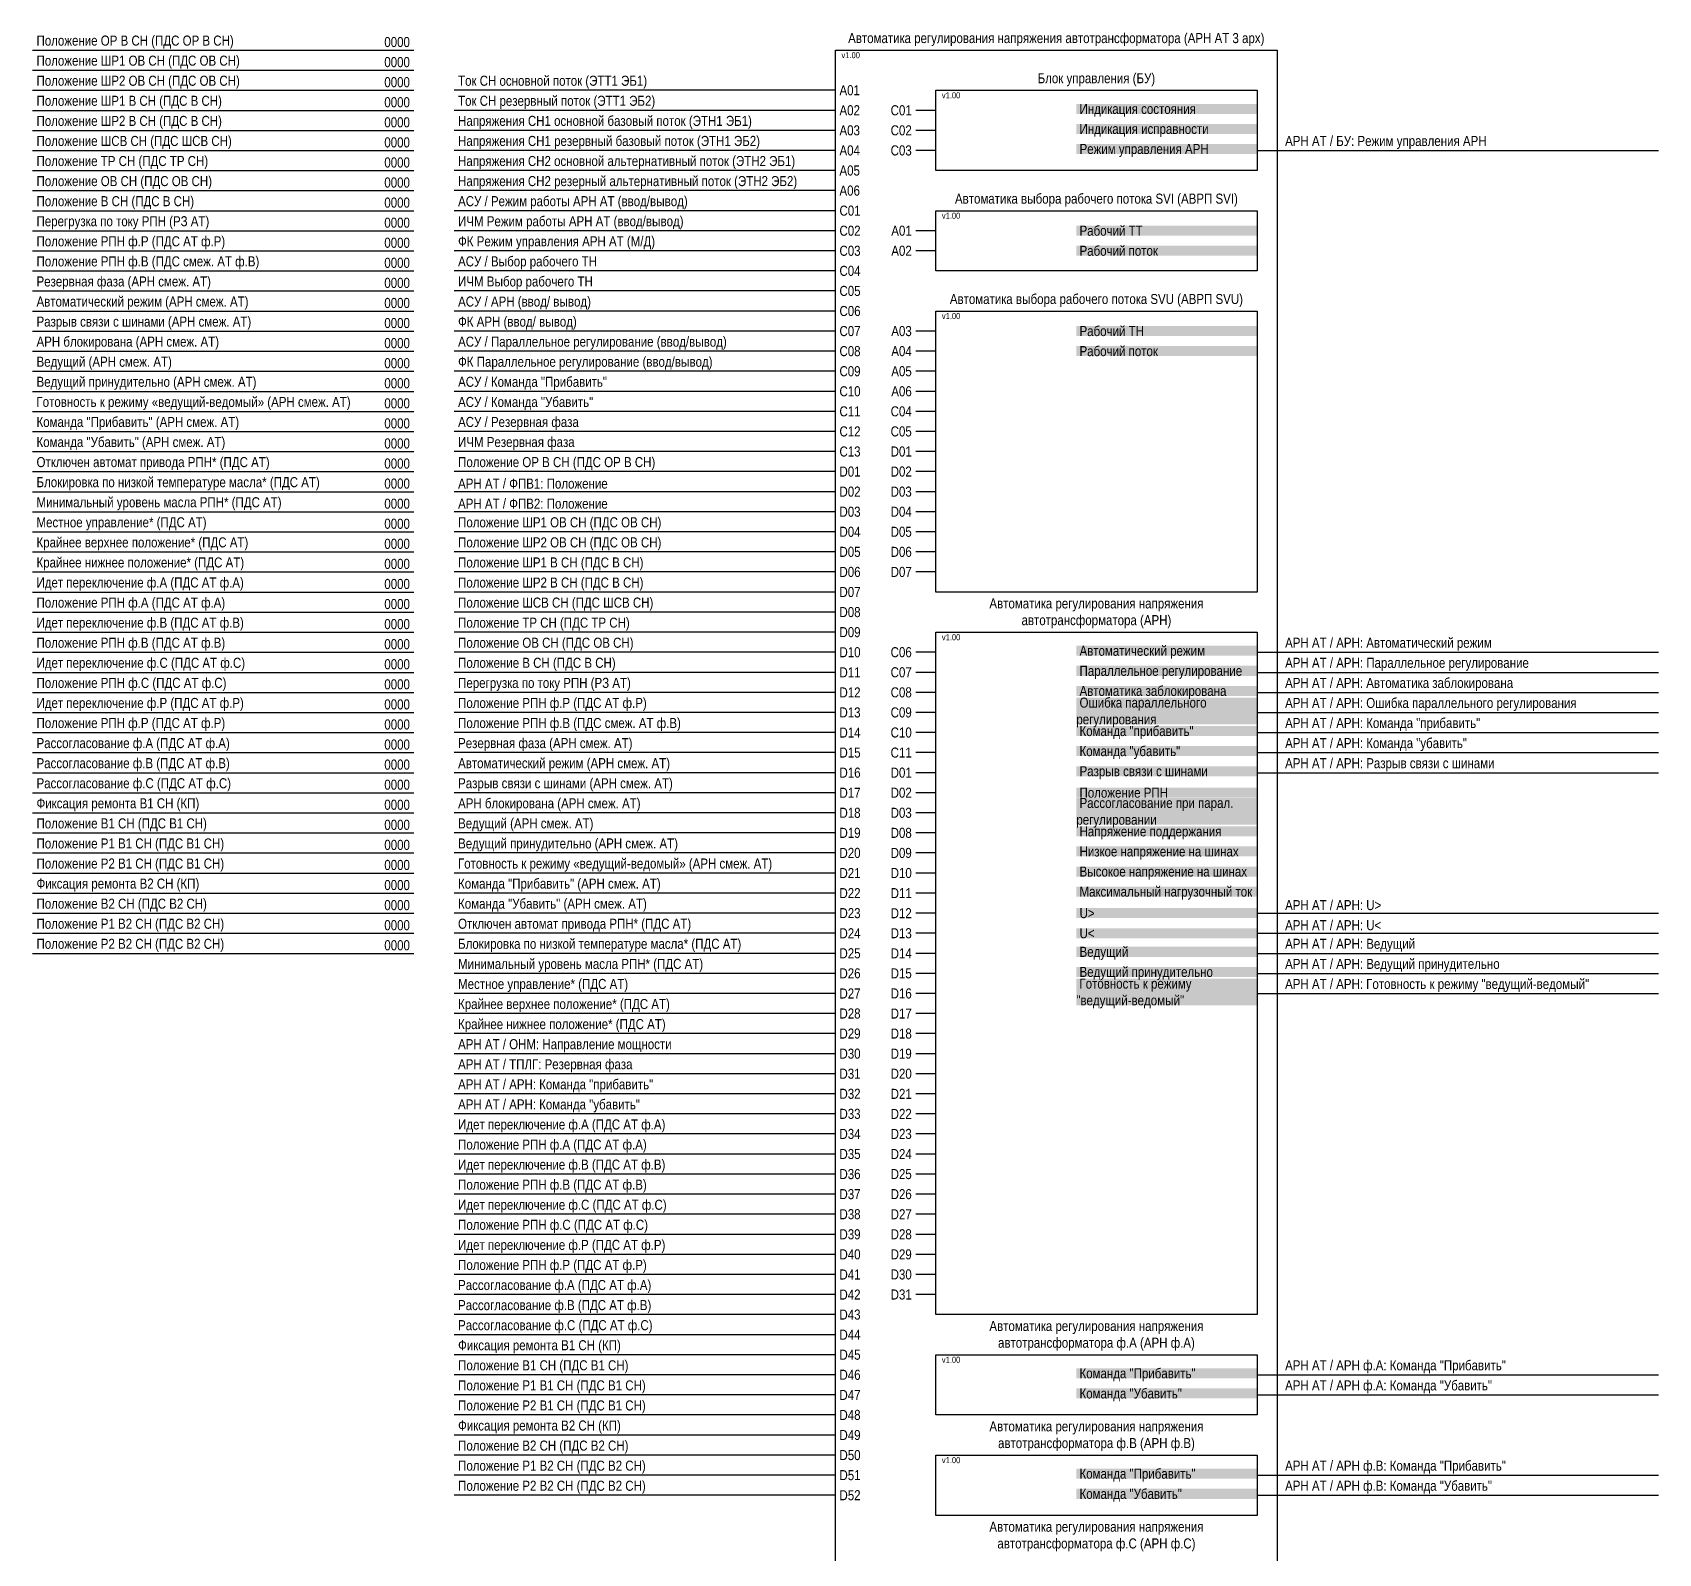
# Model space of a CAD drawing. Header units: millimetres. Extents: x -700 to 205, y -750 to 4.
# Drawn here: x -200 to 205, y -374.5 to 4.4 of the extents above; entities that cross this region are included whole.
import ezdxf

# ---------------------------------------------------------------- set-up
doc = ezdxf.new("R2010")
doc.units = ezdxf.units.MM
for name, color, linetype, lineweight in [('GOOSE', 224, 'Continuous', 30), ('MMS', 190, 'Continuous', 30), ('Вход-Аналоги', 5, 'Continuous', 30), ('Линии связи', 75, 'Continuous', 30), ('Основная', 7, 'Continuous', 30), ('Сигналы внутр.', 13, 'Continuous', 30), ('Сигнатура', 153, 'Continuous', 30)]:
    doc.layers.add(name, color=color, linetype=linetype, lineweight=lineweight)
doc.layers.add('Облако', color=1, linetype='Continuous', lineweight=50, plot=False)
doc.styles.add('Narrow', font='ARIALN.TTF')

msp = doc.modelspace()

# ---------------------------------------------------------------- linework, layer by layer
at = {"layer": 'Линии связи'}
for p, q in [((-200, 0), (-105, 0)), ((-200, -5), (-105, -5)), ((-200, -10), (-105, -10)), ((0, -10), (-95, -10)), ((-200, -15), (-105, -15)), ((0, -15), (-95, -15)), ((25, -15), (20, -15)), ((-200, -20), (-105, -20)), ((0, -20), (-95, -20)), ((25, -20), (20, -20)), ((-200, -25), (-105, -25)), ((0, -25), (-95, -25)), ((25, -25), (20, -25)), ((105, -25), (205, -25)), ((-200, -30), (-105, -30)), ((0, -30), (-95, -30)), ((-200, -35), (-105, -35)), ((0, -35), (-95, -35)), ((-200, -40), (-105, -40)), ((0, -40), (-95, -40)), ((-200, -45), (-105, -45)), ((0, -45), (-95, -45)), ((25, -45), (20, -45)), ((-200, -50), (-105, -50)), ((0, -50), (-95, -50)), ((25, -50), (20, -50)), ((-200, -55), (-105, -55)), ((0, -55), (-95, -55)), ((-200, -60), (-105, -60)), ((0, -60), (-95, -60)), ((-200, -65), (-105, -65)), ((0, -65), (-95, -65)), ((-200, -70), (-105, -70)), ((0, -70), (-95, -70)), ((25, -70), (20, -70)), ((-200, -75), (-105, -75)), ((0, -75), (-95, -75)), ((25, -75), (20, -75)), ((-200, -80), (-105, -80)), ((0, -80), (-95, -80)), ((25, -80), (20, -80)), ((-200, -85), (-105, -85)), ((0, -85), (-95, -85)), ((25, -85), (20, -85)), ((-200, -90), (-105, -90)), ((0, -90), (-95, -90)), ((25, -90), (20, -90)), ((-200, -95), (-105, -95)), ((0, -95), (-95, -95)), ((25, -95), (20, -95)), ((-200, -100), (-105, -100)), ((0, -100), (-95, -100)), ((25, -100), (20, -100)), ((-200, -105), (-105, -105)), ((0, -105), (-95, -105)), ((25, -105), (20, -105)), ((-200, -110), (-105, -110)), ((0, -110), (-95, -110)), ((25, -110), (20, -110)), ((-200, -115), (-105, -115)), ((0, -115), (-95, -115)), ((25, -115), (20, -115)), ((-200, -120), (-105, -120)), ((0, -120), (-95, -120)), ((25, -120), (20, -120)), ((-200, -125), (-105, -125)), ((0, -125), (-95, -125)), ((25, -125), (20, -125)), ((-200, -130), (-105, -130)), ((0, -130), (-95, -130)), ((25, -130), (20, -130)), ((-200, -135), (-105, -135)), ((0, -135), (-95, -135)), ((-200, -140), (-105, -140)), ((0, -140), (-95, -140)), ((-200, -145), (-105, -145)), ((0, -145), (-95, -145)), ((-200, -150), (-105, -150)), ((0, -150), (-95, -150)), ((25, -150), (20, -150)), ((105, -150), (205, -150)), ((-200, -155), (-105, -155)), ((0, -155), (-95, -155)), ((25, -155), (20, -155)), ((105, -155), (205, -155)), ((-200, -160), (-105, -160)), ((0, -160), (-95, -160)), ((25, -160), (20, -160)), ((105, -160), (205, -160)), ((-200, -165), (-105, -165)), ((0, -165), (-95, -165)), ((25, -165), (20, -165)), ((105, -165), (205, -165)), ((-200, -170), (-105, -170)), ((0, -170), (-95, -170)), ((25, -170), (20, -170)), ((105, -170), (205, -170)), ((-200, -175), (-105, -175)), ((0, -175), (-95, -175)), ((25, -175), (20, -175)), ((105, -175), (205, -175)), ((-200, -180), (-105, -180)), ((0, -180), (-95, -180)), ((25, -180), (20, -180)), ((105, -180), (205, -180)), ((-200, -185), (-105, -185)), ((0, -185), (-95, -185)), ((25, -185), (20, -185)), ((-200, -190), (-105, -190)), ((0, -190), (-95, -190)), ((25, -190), (20, -190)), ((-200, -195), (-105, -195)), ((0, -195), (-95, -195)), ((25, -195), (20, -195)), ((-200, -200), (-105, -200)), ((0, -200), (-95, -200)), ((25, -200), (20, -200)), ((-200, -205), (-105, -205)), ((0, -205), (-95, -205)), ((25, -205), (20, -205)), ((-200, -210), (-105, -210)), ((0, -210), (-95, -210)), ((25, -210), (20, -210)), ((-200, -215), (-105, -215)), ((0, -215), (-95, -215)), ((25, -215), (20, -215)), ((105, -215), (205, -215)), ((-200, -220), (-105, -220)), ((0, -220), (-95, -220)), ((25, -220), (20, -220)), ((105, -220), (205, -220)), ((-200, -225), (-105, -225)), ((0, -225), (-95, -225)), ((25, -225), (20, -225)), ((105, -225), (205, -225)), ((0, -230), (-95, -230)), ((25, -230), (20, -230)), ((105, -230), (205, -230)), ((0, -235), (-95, -235)), ((25, -235), (20, -235)), ((105, -235), (205, -235)), ((0, -240), (-95, -240)), ((25, -240), (20, -240)), ((0, -245), (-95, -245)), ((25, -245), (20, -245)), ((0, -250), (-95, -250)), ((25, -250), (20, -250)), ((0, -255), (-95, -255)), ((25, -255), (20, -255)), ((0, -260), (-95, -260)), ((25, -260), (20, -260)), ((0, -265), (-95, -265)), ((25, -265), (20, -265)), ((0, -270), (-95, -270)), ((25, -270), (20, -270)), ((0, -275), (-95, -275)), ((25, -275), (20, -275)), ((0, -280), (-95, -280)), ((25, -280), (20, -280)), ((0, -285), (-95, -285)), ((25, -285), (20, -285)), ((0, -290), (-95, -290)), ((25, -290), (20, -290)), ((0, -295), (-95, -295)), ((25, -295), (20, -295)), ((0, -300), (-95, -300)), ((25, -300), (20, -300)), ((0, -305), (-95, -305)), ((25, -305), (20, -305)), ((0, -310), (-95, -310)), ((25, -310), (20, -310)), ((0, -315), (-95, -315)), ((0, -320), (-95, -320)), ((0, -325), (-95, -325)), ((0, -330), (-95, -330)), ((105, -330), (205, -330)), ((0, -335), (-95, -335)), ((105, -335), (205, -335)), ((0, -340), (-95, -340)), ((0, -345), (-95, -345)), ((0, -350), (-95, -350)), ((0, -355), (-95, -355)), ((105, -355), (205, -355)), ((0, -360), (-95, -360)), ((105, -360), (205, -360))]:
    msp.add_line(p, q, dxfattribs=at)
at = {"layer": 'Основная'}
for points in [[(0, 0), (110, 0), (110, -750), (0, -750), (0, 0)], [(25, -10), (105, -10), (105, -30), (25, -30), (25, -10)], [(25, -40), (105, -40), (105, -55), (25, -55), (25, -40)], [(25, -65), (105, -65), (105, -135), (25, -135), (25, -65)], [(25, -145), (105, -145), (105, -315), (25, -315), (25, -145)], [(25, -325), (105, -325), (105, -340), (25, -340), (25, -325)], [(25, -350), (105, -350), (105, -365), (25, -365), (25, -350)]]:
    msp.add_lwpolyline(points, close=True, dxfattribs=at)

# ---------------------------------------------------------------- texts
at = {"layer": 'GOOSE', "char_height": 2.5, "width": 92, "attachment_point": 4, "style": 'Narrow'}
for s, insert in [('Положение ОР В СН (ПДС ОР В СН)', (-199, 2)), ('Положение ШР1 ОВ СН (ПДС ОВ СН)', (-199, -3)), ('Положение ШР2 ОВ СН (ПДС ОВ СН)', (-199, -8)), ('Положение ШР1 В СН (ПДС В СН)', (-199, -13)), ('Положение ШР2 В СН (ПДС В СН)', (-199, -18)), ('Положение ШСВ СН (ПДС ШСВ СН)', (-199, -23)), ('Положение ТР СН (ПДС ТР СН)', (-199, -28)), ('Положение ОВ СН (ПДС ОВ СН)', (-199, -33)), ('Положение В СН (ПДС В СН)', (-199, -38)), ('Перегрузка по току РПН (РЗ АТ)', (-199, -43)), ('Положение РПН ф.Р (ПДС АТ ф.Р)', (-199, -48)), ('Положение РПН ф.В (ПДС смеж. АТ ф.В)', (-199, -53)), ('Резервная фаза (АРН смеж. АТ)', (-199, -58)), ('Автоматический режим (АРН смеж. АТ)', (-199, -63)), ('Разрыв связи с шинами (АРН смеж. АТ)', (-199, -68)), ('АРН блокирована (АРН смеж. АТ)', (-199, -73)), ('Ведущий (АРН смеж. АТ)', (-199, -78)), ('Ведущий принудительно (АРН смеж. АТ)', (-199, -83)), ('Готовность к режиму «ведущий-ведомый» (АРН смеж. АТ)', (-199, -88)), ('Команда "Прибавить" (АРН смеж. АТ)', (-199, -93)), ('Команда "Убавить" (АРН смеж. АТ)', (-199, -98)), ('Отключен автомат привода РПН* (ПДС АТ)', (-199, -103)), ('Положение ОР В СН (ПДС ОР В СН)', (-94, -103)), ('Блокировка по низкой температуре масла* (ПДС АТ)', (-199, -108)), ('Минимальный уровень масла РПН* (ПДС АТ)', (-199, -113)), ('Местное управление* (ПДС АТ)', (-199, -118)), ('Положение ШР1 ОВ СН (ПДС ОВ СН)', (-94, -118)), ('Крайнее верхнее положение* (ПДС АТ)', (-199, -123)), ('Положение ШР2 ОВ СН (ПДС ОВ СН)', (-94, -123)), ('Крайнее нижнее положение* (ПДС АТ)', (-199, -128)), ('Положение ШР1 В СН (ПДС В СН)', (-94, -128)), ('Идет переключение ф.А (ПДС АТ ф.А)', (-199, -133)), ('Положение ШР2 В СН (ПДС В СН)', (-94, -133)), ('Положение РПН ф.А (ПДС АТ ф.А)', (-199, -138)), ('Положение ШСВ СН (ПДС ШСВ СН)', (-94, -138)), ('Идет переключение ф.В (ПДС АТ ф.В)', (-199, -143)), ('Положение ТР СН (ПДС ТР СН)', (-94, -143)), ('Положение РПН ф.В (ПДС АТ ф.В)', (-199, -148)), ('Положение ОВ СН (ПДС ОВ СН)', (-94, -148)), ('Идет переключение ф.С (ПДС АТ ф.С)', (-199, -153)), ('Положение В СН (ПДС В СН)', (-94, -153)), ('Положение РПН ф.С (ПДС АТ ф.С)', (-199, -158)), ('Перегрузка по току РПН (РЗ АТ)', (-94, -158)), ('Идет переключение ф.Р (ПДС АТ ф.Р)', (-199, -163)), ('Положение РПН ф.Р (ПДС АТ ф.Р)', (-94, -163)), ('Положение РПН ф.Р (ПДС АТ ф.Р)', (-199, -168)), ('Положение РПН ф.В (ПДС смеж. АТ ф.В)', (-94, -168)), ('Рассогласование ф.А (ПДС АТ ф.А)', (-199, -173)), ('Резервная фаза (АРН смеж. АТ)', (-94, -173)), ('Рассогласование ф.В (ПДС АТ ф.В)', (-199, -178)), ('Автоматический режим (АРН смеж. АТ)', (-94, -178)), ('Рассогласование ф.С (ПДС АТ ф.С)', (-199, -183)), ('Разрыв связи с шинами (АРН смеж. АТ)', (-94, -183)), ('Фиксация ремонта В1 СН (КП)', (-199, -188)), ('АРН блокирована (АРН смеж. АТ)', (-94, -188)), ('Положение В1 СН (ПДС В1 СН)', (-199, -193)), ('Ведущий (АРН смеж. АТ)', (-94, -193)), ('Положение Р1 В1 СН (ПДС В1 СН)', (-199, -198)), ('Ведущий принудительно (АРН смеж. АТ)', (-94, -198)), ('Положение Р2 В1 СН (ПДС В1 СН)', (-199, -203)), ('Готовность к режиму «ведущий-ведомый» (АРН смеж. АТ)', (-94, -203)), ('Фиксация ремонта В2 СН (КП)', (-199, -208)), ('Команда "Прибавить" (АРН смеж. АТ)', (-94, -208)), ('Положение В2 СН (ПДС В2 СН)', (-199, -213)), ('Команда "Убавить" (АРН смеж. АТ)', (-94, -213)), ('Положение Р1 В2 СН (ПДС В2 СН)', (-199, -218)), ('Отключен автомат привода РПН* (ПДС АТ)', (-94, -218)), ('Положение Р2 В2 СН (ПДС В2 СН)', (-199, -223)), ('Блокировка по низкой температуре масла* (ПДС АТ)', (-94, -223)), ('Минимальный уровень масла РПН* (ПДС АТ)', (-94, -228)), ('Местное управление* (ПДС АТ)', (-94, -233)), ('Крайнее верхнее положение* (ПДС АТ)', (-94, -238)), ('Крайнее нижнее положение* (ПДС АТ)', (-94, -243)), ('Идет переключение ф.А (ПДС АТ ф.А)', (-94, -268)), ('Положение РПН ф.А (ПДС АТ ф.А)', (-94, -273)), ('Идет переключение ф.В (ПДС АТ ф.В)', (-94, -278)), ('Положение РПН ф.В (ПДС АТ ф.В)', (-94, -283)), ('Идет переключение ф.С (ПДС АТ ф.С)', (-94, -288)), ('Положение РПН ф.С (ПДС АТ ф.С)', (-94, -293)), ('Идет переключение ф.Р (ПДС АТ ф.Р)', (-94, -298)), ('Положение РПН ф.Р (ПДС АТ ф.Р)', (-94, -303)), ('Рассогласование ф.А (ПДС АТ ф.А)', (-94, -308)), ('Рассогласование ф.В (ПДС АТ ф.В)', (-94, -313)), ('Рассогласование ф.С (ПДС АТ ф.С)', (-94, -318)), ('Фиксация ремонта В1 СН (КП)', (-94, -323)), ('Положение В1 СН (ПДС В1 СН)', (-94, -328)), ('Положение Р1 В1 СН (ПДС В1 СН)', (-94, -333)), ('Положение Р2 В1 СН (ПДС В1 СН)', (-94, -338)), ('Фиксация ремонта В2 СН (КП)', (-94, -343)), ('Положение В2 СН (ПДС В2 СН)', (-94, -348)), ('Положение Р1 В2 СН (ПДС В2 СН)', (-94, -353)), ('Положение Р2 В2 СН (ПДС В2 СН)', (-94, -358))]:
    msp.add_mtext(s, dxfattribs=dict(at, insert=insert))
at = {"layer": 'MMS', "char_height": 2.5, "width": 92, "attachment_point": 4, "style": 'Narrow'}
for s, insert in [('АСУ / Режим работы АРН АТ (ввод/вывод)', (-94, -38)), ('ИЧМ Режим работы АРН АТ (ввод/вывод)', (-94, -43)), ('ФК Режим управления АРН АТ (М/Д)', (-94, -48)), ('АСУ / Выбор рабочего ТН', (-94, -53)), ('ИЧМ Выбор рабочего ТН', (-94, -58)), ('АСУ / АРН (ввод/ вывод)', (-94, -63)), ('ФК АРН (ввод/ вывод)', (-94, -68)), ('АСУ / Параллельное регулирование (ввод/вывод)', (-94, -73)), ('ФК Параллельное регулирование (ввод/вывод)', (-94, -78)), ('АСУ / Команда "Прибавить"', (-94, -83)), ('АСУ / Команда "Убавить"', (-94, -88)), ('АСУ / Резервная фаза', (-94, -93)), ('ИЧМ Резервная фаза', (-94, -98))]:
    msp.add_mtext(s, dxfattribs=dict(at, insert=insert))
at = {"layer": 'Вход-Аналоги', "char_height": 2.5, "width": 92, "attachment_point": 4, "style": 'Narrow'}
for s, insert in [('Ток СН основной поток (ЭТТ1 ЭБ1)', (-94, -8)), ('Ток СН резервный поток (ЭТТ1 ЭБ2)', (-94, -13)), ('Напряжения СН1 основной базовый поток (ЭТН1 ЭБ1)', (-94, -18)), ('Напряжения СН1 резервный базовый поток (ЭТН1 ЭБ2)', (-94, -23)), ('Напряжения СН2 основной альтернативный поток (ЭТН2 ЭБ1)', (-94, -28)), ('Напряжения СН2 резерный альтернативный поток (ЭТН2 ЭБ2)', (-94, -33))]:
    msp.add_mtext(s, dxfattribs=dict(at, insert=insert))
at = {"layer": 'Облако', "char_height": 1.5, "attachment_point": 1, "style": 'Narrow'}
for insert in [(1.5, -0.5), (26.5, -10.5), (26.5, -40.5), (26.5, -65.5), (26.5, -145.5), (26.5, -325.5), (26.5, -350.5)]:
    msp.add_mtext('v1.00', dxfattribs=dict(at, insert=insert))
at = {"layer": 'Основная', "char_height": 2.5, "style": 'Narrow'}
for s, insert, width, attachment_point in [('Автоматика регулирования напряжения автотрансформатора (АРН АТ 3 арх)', (55, 1), 110, 8), ('Блок управления (БУ)', (65, -9), 80, 8), ('A01', (1, -10), 50, 4), ('A02', (1, -15), 50, 4), ('C01', (19, -15), 50, 6), ('A03', (1, -20), 50, 4), ('C02', (19, -20), 50, 6), ('A04', (1, -25), 50, 4), ('C03', (19, -25), 50, 6), ('A05', (1, -30), 50, 4), ('A06', (1, -35), 50, 4), ('Автоматика выбора рабочего потока SVI (АВРП SVI)', (65, -39), 80, 8), ('C01', (1, -40), 50, 4), ('C02', (1, -45), 50, 4), ('A01', (19, -45), 50, 6), ('C03', (1, -50), 50, 4), ('A02', (19, -50), 50, 6), ('C04', (1, -55), 50, 4), ('C05', (1, -60), 50, 4), ('Автоматика выбора рабочего потока SVU (АВРП SVU)', (65, -64), 80, 8), ('C06', (1, -65), 50, 4), ('C07', (1, -70), 50, 4), ('A03', (19, -70), 50, 6), ('C08', (1, -75), 50, 4), ('A04', (19, -75), 50, 6), ('C09', (1, -80), 50, 4), ('A05', (19, -80), 50, 6), ('C10', (1, -85), 50, 4), ('A06', (19, -85), 50, 6), ('C11', (1, -90), 50, 4), ('C04', (19, -90), 50, 6), ('C12', (1, -95), 50, 4), ('C05', (19, -95), 50, 6), ('C13', (1, -100), 50, 4), ('D01', (19, -100), 50, 6), ('D01', (1, -105), 50, 4), ('D02', (19, -105), 50, 6), ('D02', (1, -110), 50, 4), ('D03', (19, -110), 50, 6), ('D03', (1, -115), 50, 4), ('D04', (19, -115), 50, 6), ('D04', (1, -120), 50, 4), ('D05', (19, -120), 50, 6), ('D05', (1, -125), 50, 4), ('D06', (19, -125), 50, 6), ('D06', (1, -130), 50, 4), ('D07', (19, -130), 50, 6), ('D07', (1, -135), 50, 4), ('Автоматика регулирования напряжения автотрансформатора (АРН)', (65, -144), 80, 8), ('D08', (1, -140), 50, 4), ('D09', (1, -145), 50, 4), ('D10', (1, -150), 50, 4), ('C06', (19, -150), 50, 6), ('D11', (1, -155), 50, 4), ('C07', (19, -155), 50, 6), ('D12', (1, -160), 50, 4), ('C08', (19, -160), 50, 6), ('D13', (1, -165), 50, 4), ('C09', (19, -165), 50, 6), ('D14', (1, -170), 50, 4), ('C10', (19, -170), 50, 6), ('D15', (1, -175), 50, 4), ('C11', (19, -175), 50, 6), ('D16', (1, -180), 50, 4), ('D01', (19, -180), 50, 6), ('D17', (1, -185), 50, 4), ('D02', (19, -185), 50, 6), ('D18', (1, -190), 50, 4), ('D03', (19, -190), 50, 6), ('D19', (1, -195), 50, 4), ('D08', (19, -195), 50, 6), ('D20', (1, -200), 50, 4), ('D09', (19, -200), 50, 6), ('D21', (1, -205), 50, 4), ('D10', (19, -205), 50, 6), ('D22', (1, -210), 50, 4), ('D11', (19, -210), 50, 6), ('D23', (1, -215), 50, 4), ('D12', (19, -215), 50, 6), ('D13', (19, -220), 50, 6), ('D24', (1, -220), 50, 4), ('D25', (1, -225), 50, 4), ('D14', (19, -225), 50, 6), ('D26', (1, -230), 50, 4), ('D15', (19, -230), 50, 6), ('D27', (1, -235), 50, 4), ('D16', (19, -235), 50, 6), ('D28', (1, -240), 50, 4), ('D17', (19, -240), 50, 6), ('D29', (1, -245), 50, 4), ('D18', (19, -245), 50, 6), ('D30', (1, -250), 50, 4), ('D19', (19, -250), 50, 6), ('D31', (1, -255), 50, 4), ('D20', (19, -255), 50, 6), ('D32', (1, -260), 50, 4), ('D21', (19, -260), 50, 6), ('D33', (1, -265), 50, 4), ('D22', (19, -265), 50, 6), ('D34', (1, -270), 50, 4), ('D23', (19, -270), 50, 6), ('D35', (1, -275), 50, 4), ('D24', (19, -275), 50, 6), ('D36', (1, -280), 50, 4), ('D25', (19, -280), 50, 6), ('D37', (1, -285), 50, 4), ('D26', (19, -285), 50, 6), ('D38', (1, -290), 50, 4), ('D27', (19, -290), 50, 6), ('D39', (1, -295), 50, 4), ('D28', (19, -295), 50, 6), ('D40', (1, -300), 50, 4), ('D29', (19, -300), 50, 6), ('D41', (1, -305), 50, 4), ('D30', (19, -305), 50, 6), ('D42', (1, -310), 50, 4), ('D31', (19, -310), 50, 6), ('D43', (1, -315), 50, 4), ('D44', (1, -320), 50, 4), ('Автоматика регулирования напряжения автотрансформатора ф.А (АРН ф.А)', (65, -324), 80, 8), ('D45', (1, -325), 50, 4), ('D46', (1, -330), 50, 4), ('D47', (1, -335), 50, 4), ('D48', (1, -340), 50, 4), ('D49', (1, -345), 50, 4), ('Автоматика регулирования напряжения автотрансформатора ф.В (АРН ф.В)', (65, -349), 80, 8), ('D50', (1, -350), 50, 4), ('D51', (1, -355), 50, 4), ('D52', (1, -360), 50, 4), ('Автоматика регулирования напряжения автотрансформатора ф.С (АРН ф.С)', (65, -374), 80, 8)]:
    msp.add_mtext(s, dxfattribs=dict(at, insert=insert, width=width, attachment_point=attachment_point))
at = {"layer": 'Основная', "char_height": 2.5, "width": 45, "attachment_point": 4, "style": 'Narrow', "bg_fill": 1, "box_fill_scale": 1, "bg_fill_color": 9}
for s, insert in [(' Индикация состояния', (60, -15)), (' Индикация исправности', (60, -20)), (' Режим управления АРН', (60, -25)), (' Рабочий ТТ', (60, -45)), (' Рабочий поток', (60, -50)), (' Рабочий ТН', (60, -70)), (' Рабочий поток', (60, -75)), (' Автоматический режим', (60, -150)), (' Параллельное регулирование', (60, -155)), (' Автоматика заблокирована', (60, -160)), (' Ошибка параллельного регулирования', (60, -165)), (' Команда "прибавить"', (60, -170)), (' Команда "убавить"', (60, -175)), (' Разрыв связи с шинами', (60, -180)), (' Положение РПН', (60, -185)), (' Рассогласование при парал. регулировании', (60, -190)), (' Напряжение поддержания', (60, -195)), (' Низкое напряжение на шинах', (60, -200)), (' Высокое напряжение на шинах', (60, -205)), (' Максимальный нагрузочный ток', (60, -210)), (' U>', (60, -215)), (' U<', (60, -220)), (' Ведущий', (60, -225)), (' Ведущий принудительно', (60, -230)), (' Готовность к режиму "ведущий-ведомый"', (60, -235)), (' Команда "Прибавить"', (60, -330)), (' Команда "Убавить"', (60, -335)), (' Команда "Прибавить"', (60, -355)), (' Команда "Убавить"', (60, -360))]:
    msp.add_mtext(s, dxfattribs=dict(at, insert=insert))
at = {"layer": 'Сигналы внутр.', "char_height": 2.5, "attachment_point": 4, "style": 'Narrow'}
for s, insert, width in [('АРН АТ / БУ: Режим управления АРН', (112, -23), 80), ('АРН АТ / ФПВ1: Положение', (-94, -108), 92), ('АРН АТ / ФПВ2: Положение', (-94, -113), 92), ('АРН АТ / АРН: Автоматический режим', (112, -148), 80), ('АРН АТ / АРН: Параллельное регулирование', (112, -153), 80), ('АРН АТ / АРН: Автоматика заблокирована', (112, -158), 80), ('АРН АТ / АРН: Ошибка параллельного регулирования', (112, -163), 80), ('АРН АТ / АРН: Команда "прибавить"', (112, -168), 80), ('АРН АТ / АРН: Команда "убавить"', (112, -173), 80), ('АРН АТ / АРН: Разрыв связи с шинами', (112, -178), 80), ('АРН АТ / АРН: U>', (112, -213), 80), ('АРН АТ / АРН: U<', (112, -218), 80), ('АРН АТ / АРН: Ведущий', (112, -223), 80), ('АРН АТ / АРН: Ведущий принудительно', (112, -228), 80), ('АРН АТ / АРН: Готовность к режиму "ведущий-ведомый"', (112, -233), 80), ('АРН АТ / ОНМ: Направление мощности', (-94, -248), 92), ('АРН АТ / ТПЛГ: Резервная фаза', (-94, -253), 92), ('АРН АТ / АРН: Команда "прибавить"', (-94, -258), 92), ('АРН АТ / АРН: Команда "убавить"', (-94, -263), 92), ('АРН АТ / АРН ф.А: Команда "Прибавить"', (112, -328), 80), ('АРН АТ / АРН ф.А: Команда "Убавить"', (112, -333), 80), ('АРН АТ / АРН ф.В: Команда "Прибавить"', (112, -353), 80), ('АРН АТ / АРН ф.В: Команда "Убавить"', (112, -358), 80)]:
    msp.add_mtext(s, dxfattribs=dict(at, insert=insert, width=width))
at = {"layer": 'Сигнатура', "char_height": 2.5, "width": 10, "attachment_point": 6, "style": 'Narrow'}
for insert in [(-106, 2), (-106, -3), (-106, -8), (-106, -13), (-106, -18), (-106, -23), (-106, -28), (-106, -33), (-106, -38), (-106, -43), (-106, -48), (-106, -53), (-106, -58), (-106, -63), (-106, -68), (-106, -73), (-106, -78), (-106, -83), (-106, -88), (-106, -93), (-106, -98), (-106, -103), (-106, -108), (-106, -113), (-106, -118), (-106, -123), (-106, -128), (-106, -133), (-106, -138), (-106, -143), (-106, -148), (-106, -153), (-106, -158), (-106, -163), (-106, -168), (-106, -173), (-106, -178), (-106, -183), (-106, -188), (-106, -193), (-106, -198), (-106, -203), (-106, -208), (-106, -213), (-106, -218), (-106, -223)]:
    msp.add_mtext('0000', dxfattribs=dict(at, insert=insert))

doc.saveas('drawing.dxf')
